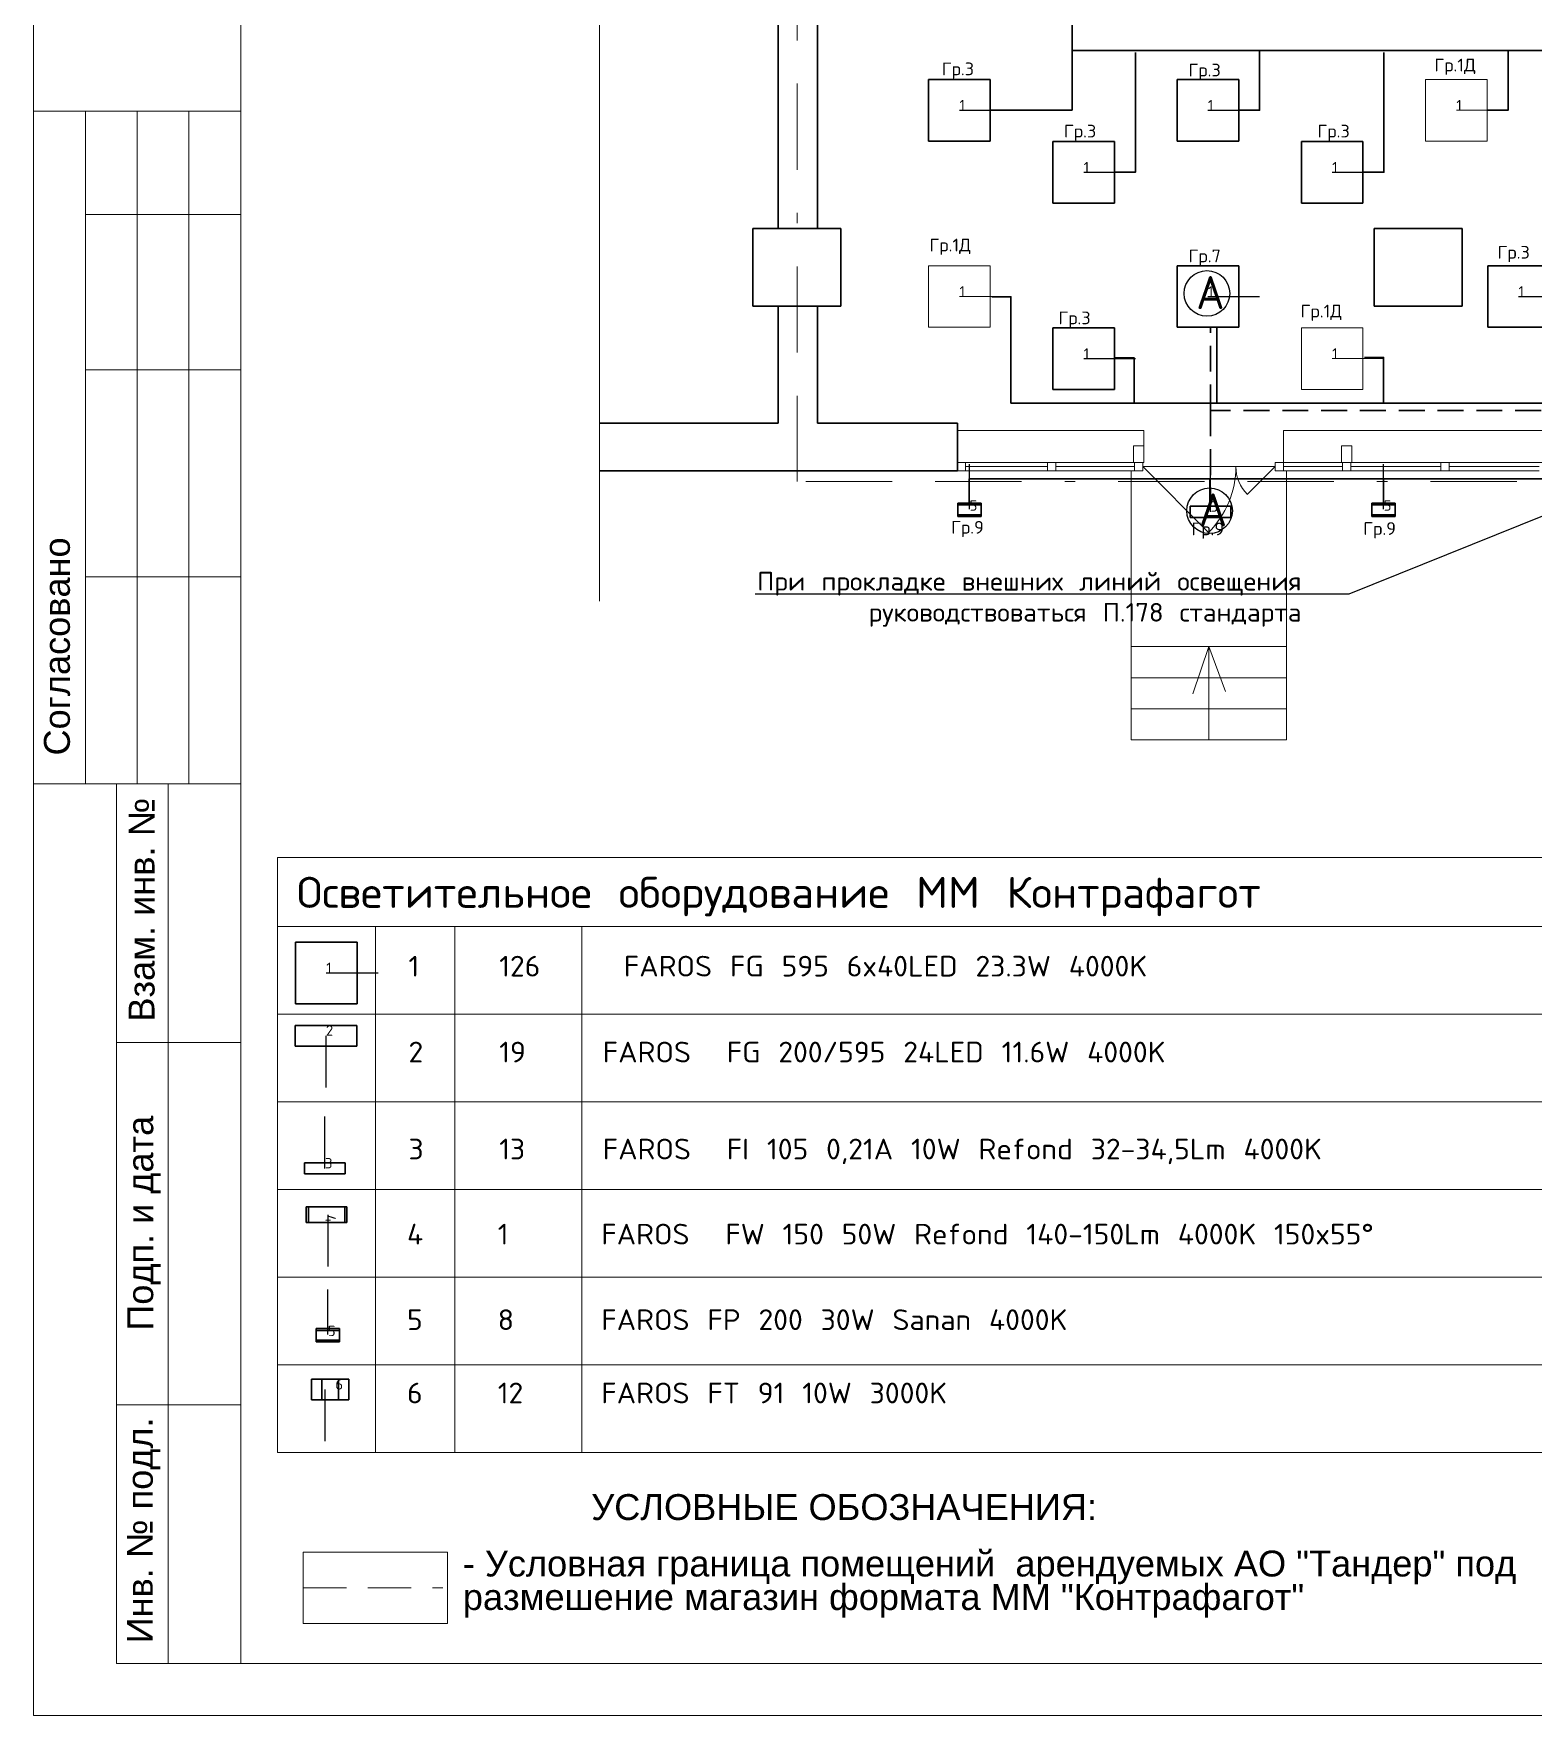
# Model space of a CAD drawing. Header units: metres. Extents: x -472 to 201, y -446 to -235.
# Drawn here: x -115.17 to -100.68, y -341.83 to -325.59 of the extents above; entities that cross this region are included whole.
import ezdxf
from ezdxf import colors
from ezdxf.entities.mleader import LeaderData, LeaderLine
from ezdxf.enums import TextEntityAlignment as Align
from ezdxf.math import Vec2, Vec3

# ---------------------------------------------------------------- set-up
doc = ezdxf.new("R2010")
doc.units = ezdxf.units.M
doc.header["$MEASUREMENT"] = 0
for name, pattern in [('( Border )', [1.751, 0.5, -0.25, 0.5, -0.25, 0.001, -0.25]), ('( Hidden )', [0.375, 0.25, -0.125]), ('DGN Style 3', [1.722798, 1.23057, -0.492228])]:
    doc.linetypes.add(name, pattern=pattern)
for name, color, linetype, lineweight in [('_Электрика', 7, 'Continuous', 15), ('Level 50', 7, 'Continuous', 0), ('Level 63', 7, 'Continuous', 0)]:
    doc.layers.add(name, color=color, linetype=linetype, lineweight=lineweight)
for name, color, linetype in [('DLXDESCR', 7, 'Continuous'), ('DLXLUM', 220, 'Continuous'), ('DLXLUMEX', 220, 'Continuous'), ('Электрика', 7, 'Continuous')]:
    doc.layers.add(name, color=color, linetype=linetype)
doc.styles.get("Standard").update_dxf_attribs({"font": 'txt.shx'})
doc.styles.add('Style-Arial', font='arial.ttf')

# ---------------------------------------------------------------- blocks, each defined once
blk = doc.blocks.new('*U15')
at = {"color": 7, "linetype": 'Continuous', "lineweight": 30}
for p, q in [((-0.425, 0.375), (-0.425, -0.375)), ((-0.425, 0.375), (0.425, 0.375)), ((0.425, 0.375), (0.425, -0.375)), ((-0.425, -0.375), (0.425, -0.375))]:
    blk.add_line(p, q, dxfattribs=at)
blk = doc.blocks.new('*U30')
for p, q in [((297.5, 297.5), (-297.5, 297.5)), ((-297.5, 297.5), (-297.5, -297.5)), ((-297.5, 297.5), (-297.5, -297.5)), ((-297.5, -297.5), (-297.5, 297.5)), ((-297.5, 297.5), (-297.5, 297.5)), ((297.5, 297.5), (-297.5, 297.5)), ((-297.5, 297.5), (-297.5, 297.5)), ((-297.5, 297.5), (297.5, 297.5)), ((-297.5, -297.5), (-297.5, 297.5)), ((-297.5, 297.5), (297.5, 297.5)), ((297.5, -297.5), (297.5, 297.5)), ((297.5, 297.5), (297.5, 297.5)), ((297.5, -297.5), (297.5, 297.5)), ((297.5, 297.5), (297.5, 297.5)), ((297.5, 297.5), (297.5, -297.5)), ((297.5, 297.5), (297.5, -297.5)), ((-297.5, -297.5), (297.5, -297.5)), ((-297.5, -297.5), (-297.5, -297.5)), ((-297.5, -297.5), (297.5, -297.5)), ((297.5, -297.5), (-297.5, -297.5)), ((-297.5, -297.5), (-297.5, -297.5)), ((297.5, -297.5), (-297.5, -297.5)), ((297.5, -297.5), (297.5, -297.5)), ((297.5, -297.5), (297.5, -297.5))]:
    blk.add_line(p, q)
at = {"color": 1}
blk.add_line((0, 0), (500, 0), dxfattribs=at)
at = {"layer": 'DLXLUMEX', "color": 7}
blk.add_text('1', height=100, dxfattribs=at).set_placement((0, 0))
blk = doc.blocks.new('*U41')
for p, q in [((297.5, 297.5), (-297.5, 297.5)), ((-297.5, 297.5), (-297.5, -297.5)), ((-297.5, 297.5), (-297.5, -297.5)), ((-297.5, -297.5), (-297.5, 297.5)), ((-297.5, 297.5), (-297.5, 297.5)), ((297.5, 297.5), (-297.5, 297.5)), ((-297.5, 297.5), (-297.5, 297.5)), ((-297.5, 297.5), (297.5, 297.5)), ((-297.5, -297.5), (-297.5, 297.5)), ((-297.5, 297.5), (297.5, 297.5)), ((297.5, -297.5), (297.5, 297.5)), ((297.5, 297.5), (297.5, 297.5)), ((297.5, -297.5), (297.5, 297.5)), ((297.5, 297.5), (297.5, 297.5)), ((297.5, 297.5), (297.5, -297.5)), ((297.5, 297.5), (297.5, -297.5)), ((-297.5, -297.5), (297.5, -297.5)), ((-297.5, -297.5), (-297.5, -297.5)), ((-297.5, -297.5), (297.5, -297.5)), ((297.5, -297.5), (-297.5, -297.5)), ((-297.5, -297.5), (-297.5, -297.5)), ((297.5, -297.5), (-297.5, -297.5)), ((297.5, -297.5), (297.5, -297.5)), ((297.5, -297.5), (297.5, -297.5))]:
    blk.add_line(p, q)
at = {"color": 1}
blk.add_line((0, 0), (500, 0), dxfattribs=at)
at = {"layer": 'DLXLUMEX', "color": 7}
blk.add_text('1', height=100, dxfattribs=at).set_placement((0, 0))
blk = doc.blocks.new('*U52')
for p, q in [((297.5, 297.5), (-297.5, 297.5)), ((-297.5, 297.5), (-297.5, -297.5)), ((-297.5, 297.5), (-297.5, -297.5)), ((-297.5, -297.5), (-297.5, 297.5)), ((-297.5, 297.5), (-297.5, 297.5)), ((297.5, 297.5), (-297.5, 297.5)), ((-297.5, 297.5), (-297.5, 297.5)), ((-297.5, 297.5), (297.5, 297.5)), ((-297.5, -297.5), (-297.5, 297.5)), ((-297.5, 297.5), (297.5, 297.5)), ((297.5, -297.5), (297.5, 297.5)), ((297.5, 297.5), (297.5, 297.5)), ((297.5, -297.5), (297.5, 297.5)), ((297.5, 297.5), (297.5, 297.5)), ((297.5, 297.5), (297.5, -297.5)), ((297.5, 297.5), (297.5, -297.5)), ((-297.5, -297.5), (297.5, -297.5)), ((-297.5, -297.5), (-297.5, -297.5)), ((297.5, -297.5), (-297.5, -297.5)), ((-297.5, -297.5), (-297.5, -297.5)), ((-297.5, -297.5), (297.5, -297.5)), ((297.5, -297.5), (-297.5, -297.5)), ((297.5, -297.5), (297.5, -297.5)), ((297.5, -297.5), (297.5, -297.5))]:
    blk.add_line(p, q)
at = {"color": 1}
blk.add_line((0, 0), (500, 0), dxfattribs=at)
at = {"layer": 'DLXLUMEX', "color": 7}
blk.add_text('1', height=100, dxfattribs=at).set_placement((0, 0))
blk = doc.blocks.new('*U62')
for p, q in [((297.5, 297.5), (-297.5, 297.5)), ((-297.5, 297.5), (-297.5, -297.5)), ((-297.5, 297.5), (-297.5, -297.5)), ((-297.5, -297.5), (-297.5, 297.5)), ((-297.5, 297.5), (-297.5, 297.5)), ((297.5, 297.5), (-297.5, 297.5)), ((-297.5, 297.5), (-297.5, 297.5)), ((-297.5, 297.5), (297.5, 297.5)), ((-297.5, 297.5), (297.5, 297.5)), ((-297.5, -297.5), (-297.5, 297.5)), ((297.5, -297.5), (297.5, 297.5)), ((297.5, 297.5), (297.5, 297.5)), ((297.5, 297.5), (297.5, 297.5)), ((297.5, 297.5), (297.5, -297.5)), ((297.5, -297.5), (297.5, 297.5)), ((297.5, 297.5), (297.5, -297.5)), ((-297.5, -297.5), (297.5, -297.5)), ((-297.5, -297.5), (-297.5, -297.5)), ((-297.5, -297.5), (297.5, -297.5)), ((297.5, -297.5), (-297.5, -297.5)), ((-297.5, -297.5), (-297.5, -297.5)), ((297.5, -297.5), (-297.5, -297.5)), ((297.5, -297.5), (297.5, -297.5)), ((297.5, -297.5), (297.5, -297.5))]:
    blk.add_line(p, q)
at = {"color": 1}
blk.add_line((0, 0), (500, 0), dxfattribs=at)
at = {"layer": 'DLXLUMEX', "color": 7}
blk.add_text('1', height=100, dxfattribs=at).set_placement((0, 0))
blk = doc.blocks.new('*U151')
for p, q in [((297.5, 297.5), (-297.5, 297.5)), ((-297.5, 297.5), (-297.5, -297.5)), ((-297.5, 297.5), (-297.5, -297.5)), ((-297.5, -297.5), (-297.5, 297.5)), ((-297.5, 297.5), (-297.5, 297.5)), ((297.5, 297.5), (-297.5, 297.5)), ((-297.5, 297.5), (-297.5, 297.5)), ((-297.5, 297.5), (297.5, 297.5)), ((-297.5, -297.5), (-297.5, 297.5)), ((-297.5, 297.5), (297.5, 297.5)), ((297.5, -297.5), (297.5, 297.5)), ((297.5, 297.5), (297.5, 297.5)), ((297.5, -297.5), (297.5, 297.5)), ((297.5, 297.5), (297.5, 297.5)), ((297.5, 297.5), (297.5, -297.5)), ((297.5, 297.5), (297.5, -297.5)), ((-297.5, -297.5), (297.5, -297.5)), ((-297.5, -297.5), (-297.5, -297.5)), ((-297.5, -297.5), (297.5, -297.5)), ((297.5, -297.5), (-297.5, -297.5)), ((-297.5, -297.5), (-297.5, -297.5)), ((297.5, -297.5), (-297.5, -297.5)), ((297.5, -297.5), (297.5, -297.5)), ((297.5, -297.5), (297.5, -297.5))]:
    blk.add_line(p, q)
at = {"color": 1}
blk.add_line((0, 0), (500, 0), dxfattribs=at)
at = {"layer": 'DLXLUMEX', "color": 7}
blk.add_text('1', height=100, dxfattribs=at).set_placement((0, 0))
blk = doc.blocks.new('*U152')
for p, q in [((297.5, 297.5), (-297.5, 297.5)), ((-297.5, 297.5), (-297.5, -297.5)), ((-297.5, 297.5), (-297.5, -297.5)), ((-297.5, -297.5), (-297.5, 297.5)), ((-297.5, 297.5), (-297.5, 297.5)), ((297.5, 297.5), (-297.5, 297.5)), ((-297.5, 297.5), (-297.5, 297.5)), ((-297.5, 297.5), (297.5, 297.5)), ((-297.5, -297.5), (-297.5, 297.5)), ((-297.5, 297.5), (297.5, 297.5)), ((297.5, -297.5), (297.5, 297.5)), ((297.5, 297.5), (297.5, 297.5)), ((297.5, -297.5), (297.5, 297.5)), ((297.5, 297.5), (297.5, 297.5)), ((297.5, 297.5), (297.5, -297.5)), ((297.5, 297.5), (297.5, -297.5)), ((-297.5, -297.5), (297.5, -297.5)), ((-297.5, -297.5), (-297.5, -297.5)), ((-297.5, -297.5), (297.5, -297.5)), ((297.5, -297.5), (-297.5, -297.5)), ((-297.5, -297.5), (-297.5, -297.5)), ((297.5, -297.5), (-297.5, -297.5)), ((297.5, -297.5), (297.5, -297.5)), ((297.5, -297.5), (297.5, -297.5))]:
    blk.add_line(p, q)
at = {"color": 1}
blk.add_line((0, 0), (500, 0), dxfattribs=at)
at = {"layer": 'DLXLUMEX', "color": 7}
blk.add_text('1', height=100, dxfattribs=at).set_placement((0, 0))
blk = doc.blocks.new('*U153')
for p, q in [((297.5, 297.5), (-297.5, 297.5)), ((-297.5, 297.5), (-297.5, -297.5)), ((-297.5, 297.5), (-297.5, -297.5)), ((-297.5, -297.5), (-297.5, 297.5)), ((-297.5, 297.5), (-297.5, 297.5)), ((297.5, 297.5), (-297.5, 297.5)), ((-297.5, 297.5), (-297.5, 297.5)), ((-297.5, 297.5), (297.5, 297.5)), ((-297.5, -297.5), (-297.5, 297.5)), ((-297.5, 297.5), (297.5, 297.5)), ((297.5, -297.5), (297.5, 297.5)), ((297.5, 297.5), (297.5, 297.5)), ((297.5, -297.5), (297.5, 297.5)), ((297.5, 297.5), (297.5, 297.5)), ((297.5, 297.5), (297.5, -297.5)), ((297.5, 297.5), (297.5, -297.5)), ((-297.5, -297.5), (297.5, -297.5)), ((-297.5, -297.5), (-297.5, -297.5)), ((-297.5, -297.5), (297.5, -297.5)), ((297.5, -297.5), (-297.5, -297.5)), ((-297.5, -297.5), (-297.5, -297.5)), ((297.5, -297.5), (-297.5, -297.5)), ((297.5, -297.5), (297.5, -297.5)), ((297.5, -297.5), (297.5, -297.5))]:
    blk.add_line(p, q)
at = {"color": 1}
blk.add_line((0, 0), (500, 0), dxfattribs=at)
at = {"layer": 'DLXLUMEX', "color": 7}
blk.add_text('1', height=100, dxfattribs=at).set_placement((0, 0))
blk = doc.blocks.new('*U155')
for p, q in [((297.5, 297.5), (-297.5, 297.5)), ((-297.5, 297.5), (-297.5, -297.5)), ((-297.5, 297.5), (-297.5, -297.5)), ((-297.5, -297.5), (-297.5, 297.5)), ((-297.5, 297.5), (-297.5, 297.5)), ((297.5, 297.5), (-297.5, 297.5)), ((-297.5, 297.5), (-297.5, 297.5)), ((-297.5, 297.5), (297.5, 297.5)), ((-297.5, -297.5), (-297.5, 297.5)), ((-297.5, 297.5), (297.5, 297.5)), ((297.5, -297.5), (297.5, 297.5)), ((297.5, 297.5), (297.5, 297.5)), ((297.5, -297.5), (297.5, 297.5)), ((297.5, 297.5), (297.5, 297.5)), ((297.5, 297.5), (297.5, -297.5)), ((297.5, 297.5), (297.5, -297.5)), ((-297.5, -297.5), (297.5, -297.5)), ((-297.5, -297.5), (-297.5, -297.5)), ((-297.5, -297.5), (297.5, -297.5)), ((297.5, -297.5), (-297.5, -297.5)), ((-297.5, -297.5), (-297.5, -297.5)), ((297.5, -297.5), (-297.5, -297.5)), ((297.5, -297.5), (297.5, -297.5)), ((297.5, -297.5), (297.5, -297.5))]:
    blk.add_line(p, q)
at = {"color": 1}
blk.add_line((0, 0), (500, 0), dxfattribs=at)
at = {"layer": 'DLXLUMEX', "color": 7}
blk.add_text('1', height=100, dxfattribs=at).set_placement((0, 0))
blk = doc.blocks.new('*U163')
for p, q in [((297.5, 297.5), (-297.5, 297.5)), ((-297.5, 297.5), (-297.5, -297.5)), ((-297.5, 297.5), (-297.5, -297.5)), ((-297.5, -297.5), (-297.5, 297.5)), ((-297.5, 297.5), (-297.5, 297.5)), ((297.5, 297.5), (-297.5, 297.5)), ((-297.5, 297.5), (-297.5, 297.5)), ((-297.5, 297.5), (297.5, 297.5)), ((-297.5, -297.5), (-297.5, 297.5)), ((-297.5, 297.5), (297.5, 297.5)), ((297.5, -297.5), (297.5, 297.5)), ((297.5, 297.5), (297.5, 297.5)), ((297.5, -297.5), (297.5, 297.5)), ((297.5, 297.5), (297.5, 297.5)), ((297.5, 297.5), (297.5, -297.5)), ((297.5, 297.5), (297.5, -297.5)), ((-297.5, -297.5), (297.5, -297.5)), ((-297.5, -297.5), (-297.5, -297.5)), ((-297.5, -297.5), (297.5, -297.5)), ((297.5, -297.5), (-297.5, -297.5)), ((-297.5, -297.5), (-297.5, -297.5)), ((297.5, -297.5), (-297.5, -297.5)), ((297.5, -297.5), (297.5, -297.5)), ((297.5, -297.5), (297.5, -297.5))]:
    blk.add_line(p, q)
at = {"color": 1}
blk.add_line((0, 0), (500, 0), dxfattribs=at)
at = {"layer": 'DLXLUMEX', "color": 7}
blk.add_text('1', height=100, dxfattribs=at).set_placement((0, 0))
blk = doc.blocks.new('*U164')
for p, q in [((297.5, 297.5), (-297.5, 297.5)), ((-297.5, 297.5), (-297.5, -297.5)), ((-297.5, 297.5), (-297.5, -297.5)), ((-297.5, -297.5), (-297.5, 297.5)), ((-297.5, 297.5), (-297.5, 297.5)), ((297.5, 297.5), (-297.5, 297.5)), ((-297.5, 297.5), (-297.5, 297.5)), ((-297.5, 297.5), (297.5, 297.5)), ((-297.5, 297.5), (297.5, 297.5)), ((-297.5, -297.5), (-297.5, 297.5)), ((297.5, -297.5), (297.5, 297.5)), ((297.5, 297.5), (297.5, 297.5)), ((297.5, 297.5), (297.5, 297.5)), ((297.5, 297.5), (297.5, -297.5)), ((297.5, -297.5), (297.5, 297.5)), ((297.5, 297.5), (297.5, -297.5)), ((-297.5, -297.5), (297.5, -297.5)), ((-297.5, -297.5), (-297.5, -297.5)), ((-297.5, -297.5), (297.5, -297.5)), ((297.5, -297.5), (-297.5, -297.5)), ((-297.5, -297.5), (-297.5, -297.5)), ((297.5, -297.5), (-297.5, -297.5)), ((297.5, -297.5), (297.5, -297.5)), ((297.5, -297.5), (297.5, -297.5))]:
    blk.add_line(p, q)
at = {"color": 1}
blk.add_line((0, 0), (500, 0), dxfattribs=at)
at = {"layer": 'DLXLUMEX', "color": 7}
blk.add_text('1', height=100, dxfattribs=at).set_placement((0, 0))
blk = doc.blocks.new('*U112')
at = {"color": 1}
blk.add_line((0, 0), (0, 500), dxfattribs=at)
for p, q in [((196, 54), (-196, 54)), ((-196, 54), (-196, -54)), ((-196, -54), (-196, 54)), ((-196, 54), (-196, 54)), ((-196, 54), (-196, -54)), ((196, 54), (-196, 54)), ((-196, 54), (-196, 54)), ((-196, 54), (196, 54)), ((-196, -54), (-196, 54)), ((-196, 54), (196, 54)), ((196, -54), (196, 54)), ((196, 54), (196, 54)), ((196, 54), (196, 54)), ((196, 54), (196, -54)), ((196, -54), (196, 54)), ((196, 54), (196, -54)), ((-196, -54), (196, -54)), ((-196, -54), (196, -54)), ((196, -54), (-196, -54)), ((-196, -54), (-196, -54)), ((-196, -54), (-196, -54)), ((196, -54), (-196, -54)), ((196, -54), (196, -54)), ((196, -54), (196, -54))]:
    blk.add_line(p, q)
at = {"layer": 'DLXLUMEX', "color": 7}
blk.add_text('3', height=100, dxfattribs=at).set_placement((0, 0))
blk = doc.blocks.new('*U116')
at = {"color": 1}
blk.add_line((0, 17), (0, 450), dxfattribs=at)
for p, q in [((-113, 74), (-113, -39)), ((-113, 56), (-113, 74)), ((-113, 74), (-113, 56)), ((113, 74), (-113, 74)), ((-113, -39), (-113, 74)), ((-113, 74), (113, 74)), ((113, 56), (-113, 56)), ((-113, 56), (-113, -56)), ((-113, -56), (-113, 56)), ((-113, 56), (113, 56)), ((113, 56), (113, 74)), ((113, 74), (113, 56)), ((113, -39), (113, 74)), ((113, 74), (113, -39)), ((113, -56), (113, 56)), ((113, 56), (113, -56)), ((-113, -39), (113, -39)), ((-113, -56), (-113, -39)), ((-113, -39), (-113, -56)), ((113, -39), (-113, -39)), ((-113, -56), (113, -56)), ((113, -56), (-113, -56)), ((113, -39), (113, -56)), ((113, -56), (113, -39))]:
    blk.add_line(p, q)
at = {"layer": 'DLXLUMEX', "color": 7}
blk.add_text('5', height=100, dxfattribs=at).set_placement((0, 0))
blk = doc.blocks.new('*U117')
at = {"color": 1}
blk.add_line((0, 17), (0, 450), dxfattribs=at)
for p, q in [((-113, 74), (-113, -39)), ((-113, 56), (-113, 74)), ((113, 74), (-113, 74)), ((-113, 74), (-113, 56)), ((-113, -39), (-113, 74)), ((-113, 74), (113, 74)), ((113, 56), (-113, 56)), ((-113, 56), (-113, -56)), ((-113, -56), (-113, 56)), ((-113, 56), (113, 56)), ((113, 56), (113, 74)), ((113, 74), (113, 56)), ((113, -39), (113, 74)), ((113, 74), (113, -39)), ((113, -56), (113, 56)), ((113, 56), (113, -56)), ((-113, -39), (113, -39)), ((-113, -56), (-113, -39)), ((-113, -39), (-113, -56)), ((113, -39), (-113, -39)), ((-113, -56), (113, -56)), ((113, -56), (-113, -56)), ((113, -39), (113, -56)), ((113, -56), (113, -39))]:
    blk.add_line(p, q)
at = {"layer": 'DLXLUMEX', "color": 7}
blk.add_text('5', height=100, dxfattribs=at).set_placement((0, 0))
blk = doc.blocks.new('*U228')
for p, q in [((-297.5, 100), (-297.5, -100)), ((297.5, 100), (-297.5, 100)), ((297.5, 100), (-297.5, 100)), ((-297.5, 100), (-297.5, 100)), ((-297.5, 100), (297.5, 100)), ((-297.5, 100), (-297.5, -100)), ((-297.5, -100), (-297.5, 100)), ((-297.5, 100), (-297.5, 100)), ((-297.5, 100), (297.5, 100)), ((-297.5, -100), (-297.5, 100)), ((297.5, -100), (297.5, 100)), ((297.5, 100), (297.5, 100)), ((297.5, -100), (297.5, 100)), ((297.5, 100), (297.5, 100)), ((297.5, 100), (297.5, -100)), ((297.5, 100), (297.5, -100)), ((-297.5, -100), (297.5, -100)), ((-297.5, -100), (297.5, -100)), ((297.5, -100), (-297.5, -100)), ((-297.5, -100), (-297.5, -100)), ((-297.5, -100), (-297.5, -100)), ((297.5, -100), (-297.5, -100)), ((297.5, -100), (297.5, -100)), ((297.5, -100), (297.5, -100))]:
    blk.add_line(p, q)
at = {"color": 1}
blk.add_line((0, 0), (0, -500), dxfattribs=at)
at = {"layer": 'DLXLUMEX', "color": 7}
blk.add_text('2', height=100, dxfattribs=at).set_placement((0, 0))
blk = doc.blocks.new('*U229')
at = {"color": 1}
blk.add_line((0, 0), (0, 500), dxfattribs=at)
for p, q in [((196, 54), (-196, 54)), ((-196, 54), (-196, -54)), ((-196, 54), (-196, -54)), ((-196, -54), (-196, 54)), ((-196, 54), (-196, 54)), ((196, 54), (-196, 54)), ((-196, 54), (-196, 54)), ((-196, 54), (196, 54)), ((-196, -54), (-196, 54)), ((-196, 54), (196, 54)), ((196, -54), (196, 54)), ((196, 54), (196, 54)), ((196, -54), (196, 54)), ((196, 54), (196, 54)), ((196, 54), (196, -54)), ((196, 54), (196, -54)), ((-196, -54), (196, -54)), ((-196, -54), (196, -54)), ((196, -54), (-196, -54)), ((-196, -54), (-196, -54)), ((-196, -54), (-196, -54)), ((196, -54), (-196, -54)), ((196, -54), (196, -54)), ((196, -54), (196, -54))]:
    blk.add_line(p, q)
at = {"layer": 'DLXLUMEX', "color": 7}
blk.add_text('3', height=100, dxfattribs=at).set_placement((0, 0))
blk = doc.blocks.new('*U231')
at = {"color": 1}
blk.add_line((0, 17), (0, 450), dxfattribs=at)
for p, q in [((-113, 74), (-113, -39)), ((-113, 56), (-113, 74)), ((113, 74), (-113, 74)), ((-113, 74), (-113, 56)), ((-113, -39), (-113, 74)), ((-113, 74), (113, 74)), ((113, 56), (-113, 56)), ((-113, 56), (-113, -56)), ((-113, -56), (-113, 56)), ((-113, 56), (113, 56)), ((113, 56), (113, 74)), ((113, 74), (113, 56)), ((113, -39), (113, 74)), ((113, 74), (113, -39)), ((113, -56), (113, 56)), ((113, 56), (113, -56)), ((-113, -39), (113, -39)), ((-113, -56), (-113, -39)), ((-113, -39), (-113, -56)), ((113, -39), (-113, -39)), ((-113, -56), (113, -56)), ((113, -56), (-113, -56)), ((113, -39), (113, -56)), ((113, -56), (113, -39))]:
    blk.add_line(p, q)
at = {"layer": 'DLXLUMEX', "color": 7}
blk.add_text('5', height=100, dxfattribs=at).set_placement((0, 0))
blk = doc.blocks.new('*U227')
for p, q in [((297.5, 297.5), (-297.5, 297.5)), ((-297.5, 297.5), (-297.5, -297.5)), ((-297.5, 297.5), (-297.5, -297.5)), ((-297.5, -297.5), (-297.5, 297.5)), ((-297.5, 297.5), (-297.5, 297.5)), ((297.5, 297.5), (-297.5, 297.5)), ((-297.5, 297.5), (-297.5, 297.5)), ((-297.5, 297.5), (297.5, 297.5)), ((-297.5, -297.5), (-297.5, 297.5)), ((-297.5, 297.5), (297.5, 297.5)), ((297.5, -297.5), (297.5, 297.5)), ((297.5, 297.5), (297.5, 297.5)), ((297.5, -297.5), (297.5, 297.5)), ((297.5, 297.5), (297.5, 297.5)), ((297.5, 297.5), (297.5, -297.5)), ((297.5, 297.5), (297.5, -297.5)), ((-297.5, -297.5), (297.5, -297.5)), ((-297.5, -297.5), (-297.5, -297.5)), ((-297.5, -297.5), (297.5, -297.5)), ((297.5, -297.5), (-297.5, -297.5)), ((-297.5, -297.5), (-297.5, -297.5)), ((297.5, -297.5), (-297.5, -297.5)), ((297.5, -297.5), (297.5, -297.5)), ((297.5, -297.5), (297.5, -297.5))]:
    blk.add_line(p, q)
at = {"color": 1}
blk.add_line((0, 0), (500, 0), dxfattribs=at)
at = {"layer": 'DLXLUMEX', "color": 7}
blk.add_text('1', height=100, dxfattribs=at).set_placement((0, 0))
blk = doc.blocks.new('*U226')
for p, q in [((30, 100), (-230, 100)), ((-230, 100), (-130, 100)), ((-230, 100), (-230, -100)), ((-130, 100), (-230, 100)), ((-230, -100), (-230, 100)), ((-230, 100), (30, 100)), ((-130, 100), (-130, -100)), ((130, 100), (-130, 100)), ((-130, 100), (130, 100)), ((-130, -100), (-130, 100)), ((130, 100), (30, 100)), ((30, -100), (30, 100)), ((30, 100), (130, 100)), ((30, 100), (30, -100)), ((130, -100), (130, 100)), ((130, 100), (130, -100)), ((-130, -100), (-230, -100)), ((-230, -100), (30, -100)), ((-230, -100), (-130, -100)), ((30, -100), (-230, -100)), ((-130, -100), (130, -100)), ((130, -100), (-130, -100)), ((130, -100), (30, -100)), ((30, -100), (130, -100))]:
    blk.add_line(p, q)
at = {"color": 1}
blk.add_line((-100, 0), (-100, -500), dxfattribs=at)
at = {"layer": 'DLXLUMEX', "color": 7}
blk.add_text('6', height=100, dxfattribs=at).set_placement((0, 0))
blk = doc.blocks.new('*U230')
for p, q in [((-76, 208), (-76, -164)), ((-76, 186), (-76, 208)), ((76, 208), (-76, 208)), ((-76, 208), (-76, 186)), ((-76, -164), (-76, 208)), ((-76, 208), (76, 208)), ((76, 186), (-76, 186)), ((-76, 186), (-76, -186)), ((-76, -186), (-76, 186)), ((-76, 186), (76, 186)), ((76, 186), (76, 208)), ((76, 208), (76, 186)), ((76, -164), (76, 208)), ((76, 208), (76, -164)), ((76, -186), (76, 186)), ((76, 186), (76, -186)), ((-76, -164), (-76, -186)), ((-76, -164), (76, -164)), ((-76, -186), (-76, -164)), ((76, -164), (-76, -164)), ((-76, -186), (76, -186)), ((76, -186), (-76, -186)), ((76, -186), (76, -164)), ((76, -164), (76, -186))]:
    blk.add_line(p, q)
at = {"color": 1}
blk.add_line((0, 22), (500, 22), dxfattribs=at)
at = {"layer": 'DLXLUMEX', "color": 7}
blk.add_text('4', height=100, dxfattribs=at).set_placement((0, 0))

msp = doc.modelspace()

# ---------------------------------------------------------------- linework, layer by layer
at = {"color": 7, "linetype": 'Continuous', "lineweight": 0}
for p, q in [((-109.701, -314.952), (-109.701, -331.067)), ((-106.244, -329.418), (-104.444, -329.418)), ((-104.444, -329.568), (-104.444, -329.418)), ((-103.094, -329.728), (-103.094, -329.418)), ((-103.094, -329.418), (-81.814, -329.418)), ((-104.544, -329.728), (-106.244, -329.728)), ((-104.534, -329.808), (-106.244, -329.808)), ((-106.164, -329.768), (-105.374, -329.768)), ((-105.294, -329.768), (-104.534, -329.768)), ((-104.564, -329.808), (-104.564, -332.408)), ((-104.454, -329.768), (-103.174, -329.768)), ((-104.454, -329.768), (-103.818, -330.404)), ((-103.174, -329.768), (-103.443, -330.036)), ((-81.139, -329.728), (-103.094, -329.728)), ((-103.094, -329.768), (-102.524, -329.768)), ((-102.524, -329.808), (-103.094, -329.808)), ((-103.064, -329.808), (-103.064, -332.408)), ((-102.444, -329.768), (-101.574, -329.768)), ((-100.624, -329.808), (-102.444, -329.808)), ((-101.494, -329.768), (-100.624, -329.768)), ((-103.064, -331.508), (-104.564, -331.508)), ((-103.814, -331.508), (-103.97, -331.965)), ((-103.814, -332.408), (-103.814, -331.508)), ((-103.814, -331.508), (-103.654, -331.941)), ((-103.064, -331.808), (-104.564, -331.808)), ((-103.064, -332.108), (-104.564, -332.108)), ((-103.064, -332.408), (-104.564, -332.408))]:
    msp.add_line(p, q, dxfattribs=at)
at = {"color": 1, "linetype": '( Border )', "lineweight": 13, "ltscale": 1.666667}
for p in [(-107.79, -315.767), (-78.474, -329.913)]:
    msp.add_line(p, (-107.79, -329.913), dxfattribs=at)
at = {"color": 7, "linetype": 'Continuous', "lineweight": 30}
for p, q in [((-107.594, -316.378), (-107.594, -327.468)), ((-107.974, -322.188), (-107.974, -327.468)), ((-107.974, -328.218), (-107.974, -329.348)), ((-107.594, -328.218), (-107.594, -329.348)), ((-109.701, -329.348), (-107.974, -329.348)), ((-107.594, -329.348), (-106.244, -329.348)), ((-106.244, -329.808), (-106.244, -329.348)), ((-109.701, -329.808), (-106.244, -329.808))]:
    msp.add_line(p, q, dxfattribs=at)
at = {"color": 1, "linetype": '( Border )', "lineweight": 13, "ltscale": 0.833333}
msp.add_line((-112.563, -340.601), (-111.168, -340.601), dxfattribs=at)
at = {"color": 7, "linetype": 'Continuous', "lineweight": 13, "flags": 128}
for points in [[(-104.444, -329.568), (-104.444, -329.728), (-104.544, -329.728), (-104.544, -329.568), (-104.444, -329.568)], [(-102.434, -329.568), (-102.434, -329.728), (-102.534, -329.728), (-102.534, -329.568), (-102.434, -329.568)], [(-106.244, -329.728), (-106.164, -329.728), (-106.164, -329.808), (-106.244, -329.808), (-106.244, -329.728)], [(-105.374, -329.728), (-105.294, -329.728), (-105.294, -329.808), (-105.374, -329.808), (-105.374, -329.728)], [(-104.534, -329.728), (-104.454, -329.728), (-104.454, -329.808), (-104.534, -329.808), (-104.534, -329.728)], [(-103.174, -329.728), (-103.094, -329.728), (-103.094, -329.808), (-103.174, -329.808), (-103.174, -329.728)], [(-102.524, -329.728), (-102.444, -329.728), (-102.444, -329.808), (-102.524, -329.808), (-102.524, -329.728)], [(-101.574, -329.728), (-101.494, -329.728), (-101.494, -329.808), (-101.574, -329.808), (-101.574, -329.728)], [(-112.563, -340.257), (-111.168, -340.257), (-111.168, -340.945), (-112.563, -340.945), (-112.563, -340.257)]]:
    msp.add_lwpolyline(points, close=True, dxfattribs=at)
at = {"color": 1, "linetype": 'ByBlock', "transparency": 33554687}
for centre in [(-103.833, -328.095), (-103.808, -330.195)]:
    msp.add_circle(centre, 0.22, dxfattribs=at)
at = {"color": 7, "linetype": 'Continuous', "lineweight": 0}
for centre, radius, start, end in [((-104.454, -329.768), 0.9, 315, 0), ((-103.174, -329.768), 0.38, 180, 225)]:
    msp.add_arc(centre, radius, start, end, dxfattribs=at)
at = {"layer": '_Электрика'}
for p, q in [((-112.812, -335.06), (-100.248, -335.06)), ((-112.812, -335.907), (-100.248, -335.907)), ((-112.812, -336.754), (-100.248, -336.754)), ((-112.812, -337.601), (-100.248, -337.601)), ((-112.812, -338.447), (-100.248, -338.447))]:
    msp.add_line(p, q, dxfattribs=at)
at = {"layer": '_Электрика', "color": 2, "lineweight": 30, "true_color": 0xf1eb1f}
for points in [[(-98.425, -323.947), (-98.425, -325.747), (-105.136, -325.747), (-105.136, -325.126), (-105.32, -325.126)], [(-105.136, -325.747), (-105.136, -326.324), (-105.916, -326.324)], [(-104.727, -326.925), (-104.524, -326.925), (-104.524, -325.766)], [(-103.527, -326.325), (-103.324, -326.325), (-103.324, -325.753)], [(-102.327, -326.925), (-102.124, -326.925), (-102.124, -325.766)], [(-98.425, -325.747), (-98.425, -328.127), (-98.727, -328.125), (-98.425, -328.127), (-98.425, -329.155), (-100.32, -329.155), (-100.32, -328.126), (-100.525, -328.126), (-100.32, -328.126), (-100.32, -329.155), (-102.127, -329.155), (-102.127, -328.714), (-102.311, -328.714)], [(-101.127, -326.325), (-100.924, -326.325), (-100.924, -325.753)], [(-104.536, -329.155), (-105.726, -329.155), (-105.726, -328.128), (-105.912, -328.128)], [(-102.127, -329.155), (-103.717, -329.155), (-103.737, -329.155), (-103.737, -328.422)], [(-103.737, -329.155), (-104.536, -329.155), (-104.536, -328.719), (-104.722, -328.719)]]:
    msp.add_lwpolyline(points, dxfattribs=at)
at = {"layer": '_Электрика', "color": 1, "linetype": '( Hidden )', "lineweight": 30}
for points in [[(-98.355, -329.225), (-103.8, -329.225), (-103.8, -328.423)], [(-103.8, -329.225), (-103.8, -330.142)]]:
    msp.add_lwpolyline(points, dxfattribs=at)
at = {"layer": '_Электрика', "color": 114, "lineweight": 30, "true_color": 0x139b48}
msp.add_lwpolyline([(-90.127, -329.886), (-94.138, -329.886), (-94.138, -330.112), (-94.138, -329.886), (-98.144, -329.886), (-98.144, -330.077), (-98.144, -329.886), (-102.129, -329.886), (-102.129, -330.116), (-102.129, -329.886), (-103.806, -329.886), (-103.806, -330.147), (-103.806, -329.886), (-106.13, -329.886), (-106.13, -330.125)], dxfattribs=at)
at = {"layer": '_Электрика'}
for points in [[(-112.812, -334.213), (-100.248, -334.213), (-100.248, -333.544), (-112.812, -333.544)], [(-111.099, -334.213), (-111.864, -334.213), (-111.864, -339.294), (-111.099, -339.294)], [(-100.248, -339.294), (-111.099, -339.294), (-111.099, -334.213), (-100.248, -334.213)], [(-100.248, -334.213), (-109.873, -334.213), (-109.873, -339.294), (-100.248, -339.294)]]:
    msp.add_lwpolyline(points, close=True, dxfattribs=at)
at = {"layer": '_Электрика', "color": 0, "lineweight": 13}
msp.add_lwpolyline([(-112.812, -334.213), (-100.248, -334.213), (-100.248, -339.294), (-112.812, -339.294)], close=True, dxfattribs=at)
at = {"layer": 'Level 50', "color": 7, "linetype": 'Continuous', "lineweight": 13}
for p, q in [((-113.167, -313.334), (-113.167, -341.334)), ((-113.606, -341.334), (-54.167, -341.334))]:
    msp.add_line(p, q, dxfattribs=at)
at = {"layer": 'Level 63', "color": 7, "linetype": 'Continuous', "lineweight": 13}
for p, q in [((-115.167, -326.334), (-113.167, -326.334)), ((-115.167, -326.334), (-115.167, -332.834)), ((-114.667, -326.334), (-114.667, -332.834)), ((-114.167, -326.334), (-114.167, -332.834)), ((-113.667, -326.334), (-113.667, -332.834)), ((-114.667, -327.334), (-113.167, -327.334)), ((-114.667, -328.834), (-113.167, -328.834)), ((-114.667, -330.834), (-113.167, -330.834)), ((-115.167, -332.834), (-113.167, -332.834)), ((-114.367, -332.834), (-113.167, -332.834)), ((-113.867, -341.334), (-113.867, -332.834)), ((-114.367, -335.334), (-113.167, -335.334)), ((-114.367, -338.834), (-113.167, -338.834))]:
    msp.add_line(p, q, dxfattribs=at)
at = {"layer": 'Level 63', "color": 7, "linetype": 'Continuous', "lineweight": 0, "flags": 128}
msp.add_lwpolyline([(-53.667, -341.834), (-115.167, -341.834), (-115.167, -312.834), (-53.667, -312.834), (-53.667, -341.834)], close=True, dxfattribs=at)
at = {"layer": 'Level 63', "color": 7, "linetype": 'Continuous', "lineweight": 13, "flags": 128}
msp.add_lwpolyline([(-113.167, -341.334), (-114.367, -341.334), (-114.367, -332.834)], dxfattribs=at)

# ---------------------------------------------------------------- block references
at = {"color": 7, "linetype": 'Continuous', "lineweight": 30}
for p in [(-107.794, -327.843), (-101.794, -327.843)]:
    msp.add_blockref('*U15', p, dxfattribs=at)
at = {"layer": '_Электрика', "color": 175, "linetype": 'Continuous', "lineweight": 30, "xscale": 0.001, "yscale": 0.001, "zscale": 0.001}
for name, p in [('*U153', (-101.424, -326.325)), ('*U52', (-106.224, -328.125)), ('*U164', (-102.624, -328.725))]:
    msp.add_blockref(name, p, dxfattribs=at)
at = {"layer": 'DLXLUM', "xscale": 0.001, "yscale": 0.001, "zscale": 0.001}
for name, p in [('*U30', (-106.224, -326.325)), ('*U151', (-103.824, -326.325)), ('*U41', (-105.024, -326.925)), ('*U152', (-102.624, -326.925)), ('*U163', (-103.824, -328.125)), ('*U155', (-100.824, -328.125)), ('*U62', (-105.024, -328.725)), ('*U116', (-106.127, -330.195)), ('*U112', (-103.8, -330.205)), ('*U117', (-102.127, -330.195)), ('*U227', (-112.34, -334.66)), ('*U228', (-112.344, -335.267)), ('*U229', (-112.353, -336.549)), ('*U231', (-112.326, -338.17)), ('*U226', (-112.253, -338.686))]:
    msp.add_blockref(name, p, dxfattribs=at)
at = {"layer": 'DLXLUM', "xscale": 0.001, "yscale": 0.001, "zscale": 0.001, "rotation": 270}
msp.add_blockref('*U230', (-112.348, -336.997), dxfattribs=at)

# ---------------------------------------------------------------- texts
at = {"color": 1, "linetype": 'ByBlock', "transparency": 33554687, "char_height": 0.31917, "attachment_point": 1}
for insert in [(-103.937, -327.927), (-103.912, -330.027)]:
    msp.add_mtext_dynamic_manual_height_columns('{\\fGOST Common|b0|i0|c204|p34;А}', width=3.89616, gutter_width=1, heights=[0], dxfattribs=dict(at, insert=insert))
at = {"color": 18, "linetype": 'Continuous', "lineweight": 0, "true_color": 0x000000, "insert": (-107.338, -339.823), "char_height": 0.25, "attachment_point": 5, "line_spacing_factor": 0.6, "style": 'Style-Arial'}
msp.add_mtext('УСЛОВНЫЕ ОБОЗНАЧЕНИЯ:\\P', dxfattribs=at)
at = {"color": 7, "linetype": 'DGN Style 3', "lineweight": 13, "insert": (-111.021, -340.242), "char_height": 0.25, "attachment_point": 1, "line_spacing_factor": 0.776524, "style": 'Style-Arial'}
msp.add_mtext('- Условная граница помещений  арендуемых АО "Тандер" под \\Pразмешение магазин формата ММ "Контрафагот"', dxfattribs=at)
at = {"layer": '_Электрика', "linetype": 'Continuous', "lineweight": 30}
for s, p in [('Гр.3', (-106.395, -325.987)), ('Гр.3', (-104.012, -325.998)), ('Гр.3', (-105.215, -326.588)), ('Гр.3', (-102.766, -326.588)), ('Гр.7', (-104.011, -327.794)), ('Гр.3', (-101.027, -327.759)), ('Гр.3', (-105.269, -328.393)), ('Гр.9', (-106.305, -330.416)), ('Гр.9', (-103.984, -330.432)), ('Гр.9', (-102.324, -330.428))]:
    msp.add_text(s, height=0.1228, dxfattribs=at).set_placement(p)
at = {"layer": '_Электрика', "color": 175, "linetype": 'Continuous', "lineweight": 30}
for p in [(-101.637, -325.95), (-106.514, -327.689), (-102.929, -328.327)]:
    msp.add_text('Гр.1Д', height=0.1228, dxfattribs=at).set_placement(p)
at = {"layer": 'DLXDESCR'}
for s, height, p in [('Осветительное оборудование ММ Контрафагот', 0.3, (-112.624, -334.032)), ('1', 0.2, (-111.546, -334.695)), ('126', 0.2, (-110.67, -334.695)), ('  FAROS FG 595 6x40LED 23.3W 4000K ', 0.2, (-109.811, -334.695)), ('2', 0.2, (-111.546, -335.525)), ('19', 0.2, (-110.67, -335.525)), ('FAROS  FG 200/595 24LED 11.6W 4000K ', 0.2, (-109.67, -335.525)), ('3', 0.2, (-111.546, -336.462)), ('13', 0.2, (-110.67, -336.462)), ('FAROS  FI 105 0,21A 10W Refond 32-34,5Lm 4000K ', 0.2, (-109.67, -336.462)), ('4', 0.2, (-111.56, -337.284)), ('1', 0.2, (-110.684, -337.284)), ('FAROS  FW 150 50W Refond 140-150Lm 4000K 150x55° ', 0.2, (-109.684, -337.284)), ('5', 0.2, (-111.56, -338.111)), ('8', 0.2, (-110.684, -338.111)), ('FAROS FP 200 30W Sanan 4000K   ', 0.2, (-109.684, -338.111)), ('6', 0.2, (-111.56, -338.819)), ('12', 0.2, (-110.684, -338.819)), ('FAROS FT 91 10W 3000K ', 0.2, (-109.684, -338.819))]:
    msp.add_text(s, height=height, dxfattribs=at).set_placement(p)
at = {"layer": 'Level 63', "color": 7, "linetype": 'Continuous', "lineweight": 0, "style": 'Style-Arial'}
for s, p in [('Согласовано', (-114.942, -331.506)), ('Взам. инв. №', (-114.124, -334.049)), ('Подп. и дата', (-114.137, -337.079)), ('Инв. № подл.', (-114.141, -340.047))]:
    msp.add_text(s, height=0.25, rotation=90, dxfattribs=at).set_placement(p, align=Align.MIDDLE_CENTER)

# ---------------------------------------------------------------- leaders
at = {"layer": 'Электрика', "lineweight": 13}
ml = msp.add_multileader_mtext('Standard', dxfattribs=at)
ml.set_content('При прокладке внешних линий освещения \\Pруководствоваться П.178 стандарта', color=256)
ml.set_leader_properties()
ml.build(insert=Vec2(0, 0))
ml.multileader.update_dxf_attribs({"text_right_attachment_type": 6, "dogleg_length": 0.36, "arrow_head_size": 0.18})
ctx = ml.context
ctx.base_point, ctx.char_height, ctx.arrow_head_size, ctx.landing_gap_size, ctx.plane_origin = Vec3(-109.64, -330.891), 0.18, 0.18, 0.09, Vec3(-107.549, -335.013)
ctx.right_attachment, ctx.text_align_type = 6, 2
notes = []
notes.append((ctx, [(1, (1, 1, 0), (-102.464, -331.002), (-1, 0), 0.366, [(0, [(-99.727, -329.897)], 0, [])])]))
ctx.mtext.insert, ctx.mtext.alignment, ctx.mtext.flow_direction = Vec3(-102.92, -330.786), 3, 5
for ctx, leaders in notes:
    for number, flags, end, landing, length, lines in leaders:
        leader = LeaderData()
        leader.index, (leader.has_last_leader_line, leader.has_dogleg_vector, leader.attachment_direction) = number, flags
        leader.last_leader_point, leader.dogleg_vector, leader.dogleg_length = Vec3(end), Vec3(landing), length
        for number, points, colour, breaks in lines:
            line = LeaderLine()
            line.index, line.vertices, line.color, line.breaks = number, Vec3.list(points), colors.encode_raw_color(colour), breaks
            leader.lines.append(line)
        ctx.leaders.append(leader)

doc.saveas('drawing.dxf')
